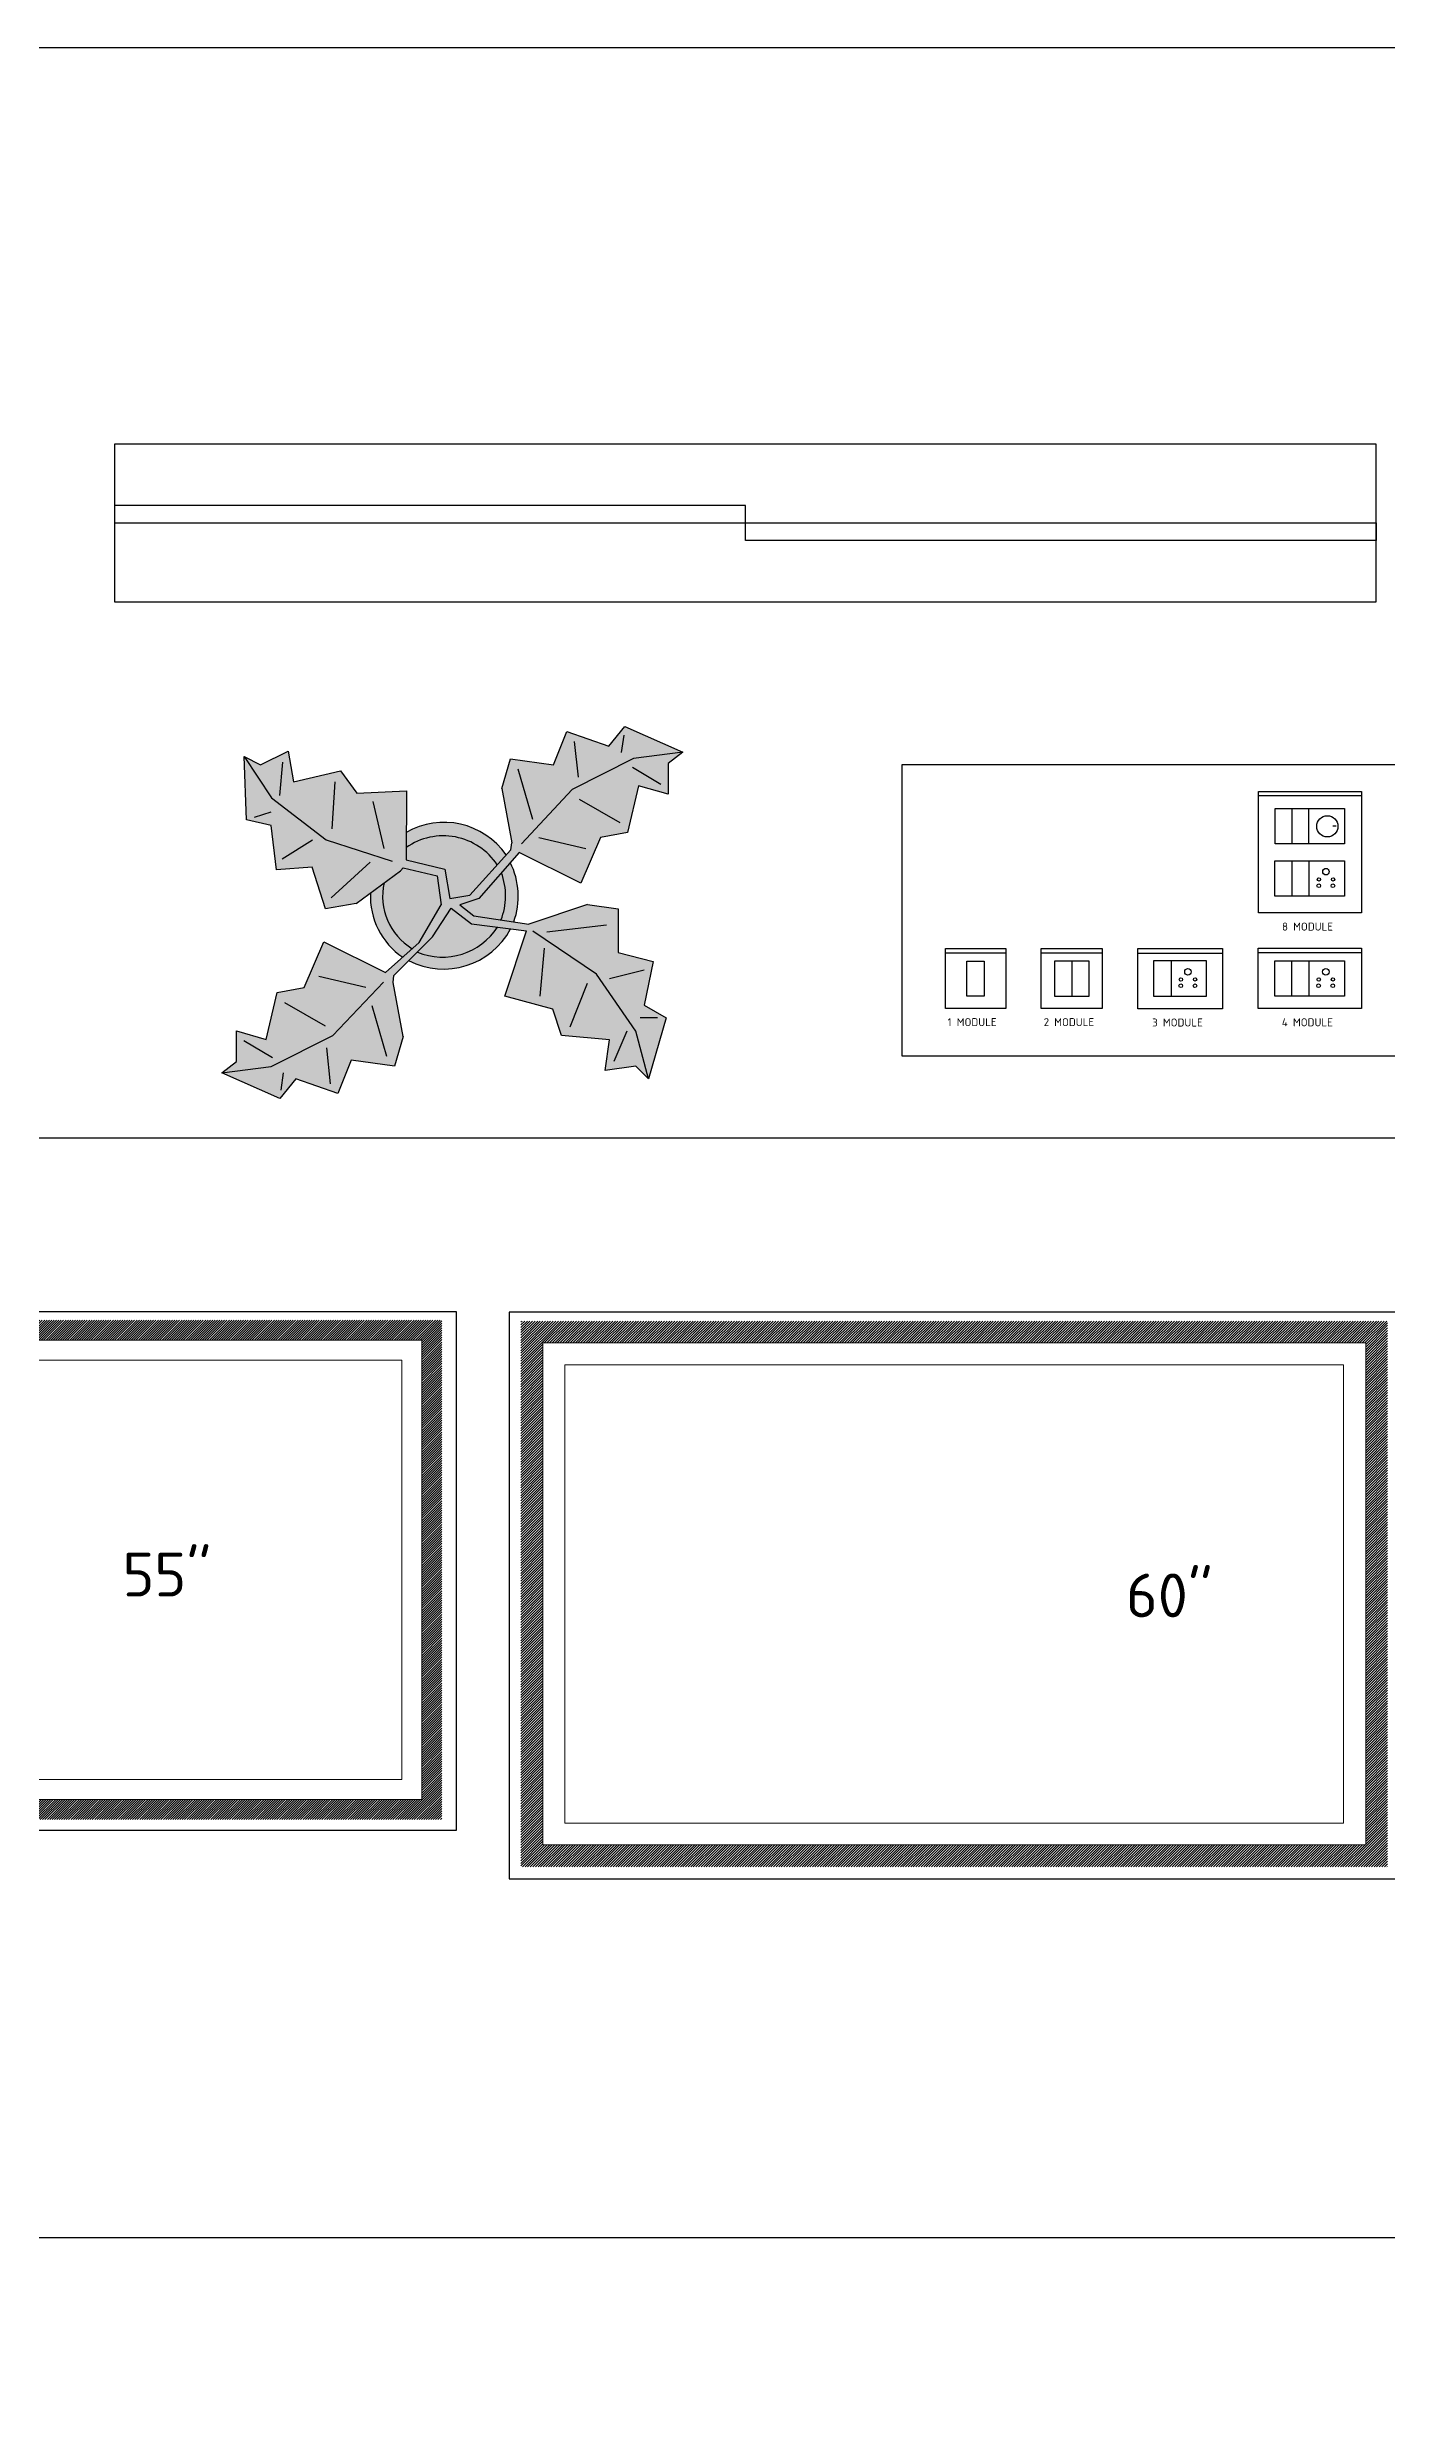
# Model space of a CAD drawing. Header units: inches. Extents: x -10949 to -5554, y -8625 to -6596.
# Drawn here: x -6574.6 to -6498.2, y -7688.2 to -7553.3 of the extents above; entities that cross this region are included whole.
import ezdxf

# ---------------------------------------------------------------- set-up
doc = ezdxf.new("R2010")
doc.units = ezdxf.units.IN
doc.layers.add('IEL-HATCH-002', color=7, linetype='Continuous')
doc.layers.add('WALL', color=23, linetype='Continuous', lineweight=15)
doc.styles.get("Standard").update_dxf_attribs({"font": 'isocpeur.ttf'})

# ---------------------------------------------------------------- blocks, each defined once
blk = doc.blocks.new('gjj')
at = {"layer": 'WALL', "ltscale": 0.1}
h = blk.add_hatch(dxfattribs=at)
h.set_pattern_fill('ANSI31', scale=0.736604)
h.set_pattern_definition([(45, (-20692.96799, 13986.68918), (-0.06510723097, 0.06510723097), [])])
h.paths.add_polyline_path([(7504.88, 2140.44), (7461.28, 2140.44), (7461.28, 2112.98), (7504.88, 2112.98)])
h.paths.add_polyline_path([(7503.78, 2139.34), (7503.78, 2114.09), (7462.39, 2114.09), (7462.39, 2139.34)], flags=16)
at = {"color": 7}
blk.add_lwpolyline([(7505.68, 2140.89), (7460.68, 2140.89), (7460.68, 2112.39), (7505.68, 2112.39)], close=True, dxfattribs=at)
at = {"layer": 'WALL', "color": 7, "ltscale": 0.1}
for points in [[(7462.39, 2139.34), (7503.78, 2139.34), (7503.78, 2114.09), (7462.39, 2114.09)], [(7463.49, 2138.23), (7502.67, 2138.23), (7502.67, 2115.19), (7463.49, 2115.19)]]:
    blk.add_lwpolyline(points, close=True, dxfattribs=at)
blk = doc.blocks.new('rrwtr')
at = {"xscale": 0.5603806063608664, "yscale": 0.5603806063608664, "zscale": 0.5603806063608664}
blk.add_blockref('gjj', (2821.222, 274.934), dxfattribs=at)
blk = doc.blocks.new('wegg')
at = {"layer": 'IEL-HATCH-002', "transparency": 33554687}
h = blk.add_hatch(color=256, dxfattribs=at)
h.dxf.hatch_style = 1
h.set_gradient(color1=(88, 186, 72), color2=(19, 103, 52), name='CYLINDER')
h.paths.add_polyline_path([(3815.98, 785.14), (3818.28, 787.76), (3821.8, 786.01), (3822.92, 788.61), (3824.47, 788.9), (3825.1, 791.57), (3826.79, 791.08), (3826.78, 792.84), (3827.63, 793.48), (3824.32, 794.95), (3823.4, 793.82), (3821.01, 794.66), (3820.24, 792.76), (3817.78, 793.1), (3817.29, 791.41), (3817.86, 788.32), (3817.81, 787.92), (3815.47, 785.33), (3814.33, 785.14), (3814.04, 786.8), (3811.83, 787.35), (3811.86, 791.28), (3809.02, 791.15), (3808.09, 792.41), (3805.41, 791.8), (3805.11, 793.54), (3803.53, 792.76), (3802.59, 793.24), (3802.72, 789.62), (3804.13, 789.3), (3804.43, 786.78), (3806.48, 786.92), (3807.24, 784.55), (3808.98, 784.85), (3811.51, 786.72), (3811.67, 786.88), (3813.61, 786.43), (3813.83, 784.78), (3812.57, 782.62), (3810.66, 780.91), (3807.14, 782.66), (3806.02, 780.06), (3804.47, 779.77), (3803.85, 777.1), (3802.16, 777.59), (3802.16, 775.83), (3801.32, 775.19), (3804.63, 773.72), (3805.54, 774.85), (3807.93, 774.01), (3808.7, 775.91), (3811.17, 775.57), (3811.66, 777.26), (3811.09, 780.35), (3811.13, 780.75), (3813.33, 782.94), (3814.4, 784.59), (3815.57, 783.69), (3818.71, 783.29), (3817.47, 779.56), (3820.2, 778.82), (3820.7, 777.32), (3823.43, 777.07), (3823.19, 775.33), (3824.93, 775.58), (3825.67, 774.84), (3826.67, 778.32), (3825.42, 779.06), (3825.92, 781.55), (3823.93, 782.05), (3823.93, 784.54), (3822.19, 784.79), (3818.84, 783.68), (3815.69, 784.14), (3814.9, 784.78)])
at = {"layer": 'IEL-HATCH-002', "true_color": 0x735c3f, "transparency": 33554687}
h = blk.add_hatch(color=37, dxfattribs=at)
h.dxf.hatch_style = 1
h.paths.add_polyline_path([(3811.84, 788.9), (3811.83, 788.05, -0.422139), (3817.03, 787.05), (3817.54, 787.61, 0.390322)])
h.paths.add_polyline_path([(3817.78, 787.19), (3817.27, 786.61, -0.188383), (3817.25, 783.91), (3817.98, 783.8, 0.204823)])
h.paths.add_polyline_path([(3817.79, 783.41), (3817.04, 783.51, -0.36519), (3812.47, 782.08), (3811.98, 781.6, 0.411659)])
at = {"layer": 'IEL-HATCH-002', "true_color": 0x9e7e57, "transparency": 33554687}
h = blk.add_hatch(color=45, dxfattribs=at)
h.dxf.hatch_style = 1
h.paths.add_polyline_path([(3811.83, 788.05), (3811.83, 787.35), (3814.04, 786.8), (3814.33, 785.14), (3815.47, 785.33), (3817.03, 787.05, 0.422139)])
h.paths.add_polyline_path([(3813.83, 784.78), (3813.61, 786.43), (3811.67, 786.88), (3811.51, 786.72), (3810.57, 786.03, 0.320152), (3812.18, 782.28), (3812.57, 782.62)])
h.paths.add_polyline_path([(3817.04, 783.51), (3815.57, 783.69), (3814.4, 784.59), (3813.33, 782.94), (3812.47, 782.08, 0.36519)])
h.paths.add_polyline_path([(3817.27, 786.61), (3815.98, 785.14), (3814.9, 784.78), (3815.69, 784.14), (3817.25, 783.91, 0.188383)])
at = {"layer": 'IEL-HATCH-002', "true_color": 0x735c3f, "transparency": 33554687}
h = blk.add_hatch(color=37, dxfattribs=at)
h.dxf.hatch_style = 1
h.paths.add_polyline_path([(3810.57, 786.03), (3809.79, 785.46, 0.259563), (3811.64, 781.79), (3812.18, 782.28, -0.320152)])
for p, q in [((3823.4, 793.82), (3824.32, 794.95)), ((3824.32, 794.95), (3827.63, 793.48)), ((3803.53, 792.76), (3805.11, 793.54)), ((3805.11, 793.54), (3805.41, 791.8)), ((3820.24, 792.76), (3821.01, 794.66)), ((3821.01, 794.66), (3823.4, 793.82)), ((3821.43, 794.1), (3821.65, 792.06)), ((3824.25, 794.46), (3824.11, 793.47)), ((3827.63, 793.48), (3824.81, 793.12)), ((3827.63, 793.48), (3826.78, 792.84)), ((3802.72, 789.62), (3802.59, 793.24)), ((3802.59, 793.24), (3803.53, 792.76)), ((3802.59, 793.24), (3804.15, 790.87)), ((3804.62, 791.02), (3804.79, 792.91)), ((3805.41, 791.8), (3808.09, 792.41)), ((3808.09, 792.41), (3809.02, 791.15)), ((3817.29, 791.41), (3817.78, 793.1)), ((3817.78, 793.1), (3820.24, 792.76)), ((3818.2, 792.54), (3819.05, 789.66)), ((3824.81, 793.12), (3821.3, 791.35)), ((3824.74, 792.63), (3826.36, 791.65)), ((3826.78, 792.84), (3826.79, 791.08)), ((3804.15, 790.87), (3807.27, 788.49)), ((3807.77, 791.79), (3807.59, 789.11)), ((3809.02, 791.15), (3811.86, 791.28)), ((3811.86, 791.28), (3811.83, 787.35)), ((3817.29, 791.41), (3817.86, 788.32)), ((3821.3, 791.35), (3818.41, 788.26)), ((3824.05, 789.46), (3821.72, 790.79)), ((3825.1, 791.57), (3824.47, 788.9)), ((3826.79, 791.08), (3825.1, 791.57)), ((3804.13, 789.3), (3802.72, 789.62)), ((3803.19, 789.78), (3804.14, 790.08)), ((3810.57, 787.99), (3809.96, 790.67)), ((3804.43, 786.78), (3804.13, 789.3)), ((3804.75, 787.4), (3806.49, 788.49)), ((3807.27, 788.49), (3811.04, 787.27)), ((3817.81, 787.92), (3817.86, 788.32)), ((3819.41, 788.61), (3822.08, 787.98)), ((3822.92, 788.61), (3821.8, 786.01)), ((3824.47, 788.9), (3822.92, 788.61)), ((3806.48, 786.92), (3804.43, 786.78)), ((3807.24, 784.55), (3806.48, 786.92)), ((3807.56, 785.18), (3809.78, 787.21)), ((3808.98, 784.85), (3811.51, 786.72)), ((3811.51, 786.72), (3811.67, 786.88)), ((3811.67, 786.88), (3813.61, 786.43)), ((3811.83, 787.35), (3814.04, 786.8)), ((3814.04, 786.8), (3814.33, 785.14)), ((3815.47, 785.33), (3817.81, 787.92)), ((3818.28, 787.76), (3815.98, 785.14)), ((3821.8, 786.01), (3818.28, 787.76)), ((3813.61, 786.43), (3813.61, 786.43)), ((3813.61, 786.43), (3813.83, 784.78)), ((3814.33, 785.14), (3815.47, 785.33)), ((3808.98, 784.85), (3807.24, 784.55)), ((3812.57, 782.62), (3813.83, 784.78)), ((3813.33, 782.94), (3814.4, 784.59)), ((3814.4, 784.59), (3815.57, 783.69)), ((3815.98, 785.14), (3814.9, 784.78)), ((3814.9, 784.78), (3815.69, 784.14)), ((3815.69, 784.14), (3818.84, 783.68)), ((3822.19, 784.79), (3818.84, 783.68)), ((3822.19, 784.79), (3823.93, 784.54)), ((3823.93, 784.54), (3823.93, 782.05)), ((3806.02, 780.06), (3807.14, 782.66)), ((3807.14, 782.66), (3810.66, 780.91)), ((3812.57, 782.62), (3810.66, 780.91)), ((3811.13, 780.75), (3813.33, 782.94)), ((3815.57, 783.69), (3818.71, 783.29)), ((3817.47, 779.56), (3818.71, 783.29)), ((3822.69, 780.81), (3819.07, 783.28)), ((3819.87, 783.24), (3823.27, 783.64)), ((3819.7, 782.3), (3819.46, 779.56)), ((3823.93, 782.05), (3825.92, 781.55)), ((3825.92, 781.55), (3825.42, 779.06)), ((3804.47, 779.77), (3806.02, 780.06)), ((3809.54, 780.06), (3806.86, 780.69)), ((3807.65, 777.32), (3810.54, 780.37)), ((3811.09, 780.35), (3811.13, 780.75)), ((3811.66, 777.26), (3811.09, 780.35)), ((3821.2, 777.82), (3822.19, 780.31)), ((3824.93, 777.57), (3822.69, 780.81)), ((3825.42, 781.05), (3823.43, 780.56)), ((3803.85, 777.1), (3804.47, 779.77)), ((3804.9, 779.21), (3807.22, 777.88)), ((3810.74, 776.13), (3809.89, 779.01)), ((3820.2, 778.82), (3817.47, 779.56)), ((3820.7, 777.32), (3820.2, 778.82)), ((3825.42, 779.06), (3826.67, 778.32)), ((3802.16, 775.83), (3802.16, 777.59)), ((3802.16, 777.59), (3803.85, 777.1)), ((3804.13, 775.55), (3807.65, 777.32)), ((3811.66, 777.26), (3811.17, 775.57)), ((3823.43, 777.07), (3820.7, 777.32)), ((3824.43, 777.57), (3823.68, 775.83)), ((3825.67, 774.84), (3824.93, 777.57)), ((3826.17, 778.32), (3825.18, 778.32)), ((3826.67, 778.32), (3825.67, 774.84)), ((3804.2, 776.04), (3802.58, 777.02)), ((3807.51, 774.57), (3807.3, 776.61)), ((3808.7, 775.91), (3807.93, 774.01)), ((3811.17, 775.57), (3808.7, 775.91)), ((3823.19, 775.33), (3823.43, 777.07)), ((3801.32, 775.19), (3802.16, 775.83)), ((3801.32, 775.19), (3804.13, 775.55)), ((3804.63, 773.72), (3801.32, 775.19)), ((3805.54, 774.85), (3804.63, 773.72)), ((3804.7, 774.21), (3804.84, 775.2)), ((3807.93, 774.01), (3805.54, 774.85)), ((3824.93, 775.58), (3823.19, 775.33)), ((3825.67, 774.84), (3824.93, 775.58))]:
    blk.add_line(p, q)
for centre, radius, start, end in [((3813.99, 785.17), 4.31, 34.6099, 120.1028), ((3813.95, 785.02), 3.69, 33.3774, 124.9414), ((3813.92, 785.26), 4.31, 340.2076, 26.5091), ((3814.01, 785.28), 4.22, 177.6517, 235.8548), ((3814.01, 785.28), 3.52, 167.7009, 238.6725), ((3813.8, 785.28), 3.71, 338.2396, 20.9137), ((3813.97, 785.44), 4.33, 242.5812, 332.0847), ((3813.91, 785.51), 3.72, 247.3711, 327.472)]:
    blk.add_arc(centre, radius, start, end)
blk = doc.blocks.new('1')
blk.add_line((313.39, 84.34), (321.9, 84.34))
for points in [[(313.39, 84.92), (321.9, 84.92), (321.9, 76.47), (313.39, 76.47)], [(316.42, 83.14), (318.86, 83.14), (318.86, 78.21), (316.42, 78.21)]]:
    blk.add_lwpolyline(points, close=True)
blk = doc.blocks.new('2')
for p, q in [((326.91, 84.31), (335.52, 84.31)), ((331.25, 83.16), (331.25, 78.21))]:
    blk.add_line(p, q)
for points in [[(326.91, 84.95), (335.52, 84.95), (335.52, 76.47), (326.91, 76.47)], [(328.82, 78.21), (333.68, 78.21), (333.68, 83.16), (328.82, 83.16)]]:
    blk.add_lwpolyline(points, close=True)
blk = doc.blocks.new('3')
for p, q in [((340.57, 84.27), (352.55, 84.27)), ((345.27, 83.17), (345.27, 78.2))]:
    blk.add_line(p, q)
for points in [[(340.57, 84.93), (352.55, 84.93), (352.55, 76.43), (340.57, 76.43)], [(342.8, 78.2), (350.28, 78.2), (350.28, 83.17), (342.8, 83.17)]]:
    blk.add_lwpolyline(points, close=True)
for centre, radius in [((346.66, 80.55), 0.241), ((347.66, 81.65), 0.463), ((348.67, 80.56), 0.235), ((346.65, 79.66), 0.259), ((348.65, 79.67), 0.259)]:
    blk.add_circle(centre, radius)
blk = doc.blocks.new('4')
for p, q in [((372.19, 84.32), (357.59, 84.32)), ((362.31, 83.17), (362.31, 78.21)), ((364.76, 83.17), (364.76, 78.21))]:
    blk.add_line(p, q)
for points in [[(357.59, 84.98), (372.19, 84.98), (372.19, 76.45), (357.59, 76.45)], [(359.95, 83.17), (369.76, 83.17), (369.76, 78.21), (359.95, 78.21)]]:
    blk.add_lwpolyline(points, close=True)
for centre, radius in [((366.14, 80.55), 0.241), ((367.14, 81.65), 0.463), ((368.15, 80.56), 0.235), ((366.12, 79.66), 0.259), ((368.13, 79.67), 0.259)]:
    blk.add_circle(centre, radius)
blk = doc.blocks.new('8M')
for p, q in [((357.63, 106.53), (372.2, 106.53)), ((362.32, 104.71), (362.32, 99.72)), ((364.71, 104.71), (364.71, 99.72)), ((368.58, 102.21), (368.15, 102.21)), ((362.33, 97.31), (362.33, 92.33)), ((364.74, 97.31), (364.74, 92.33))]:
    blk.add_line(p, q)
for points in [[(357.63, 107.1), (372.2, 107.1), (372.2, 89.96), (357.63, 89.96)], [(359.97, 104.71), (369.79, 104.71), (369.79, 99.72), (359.97, 99.72)], [(359.95, 97.31), (369.78, 97.31), (369.78, 92.33), (359.95, 92.33)]]:
    blk.add_lwpolyline(points, close=True)
for centre, radius in [((367.36, 102.2), 1.5), ((366.14, 93.8), 0.259), ((366.16, 94.69), 0.241), ((367.16, 95.79), 0.463), ((368.15, 93.8), 0.259), ((368.16, 94.69), 0.235)]:
    blk.add_circle(centre, radius)

msp = doc.modelspace()

# ---------------------------------------------------------------- linework, layer by layer
for p, q in [((-6570.8, -7575.9), (-6570.8, -7584.9)), ((-6498.8, -7575.9), (-6570.8, -7575.9)), ((-6498.8, -7584.9), (-6498.8, -7575.9)), ((-6570.8, -7584.9), (-6498.8, -7584.9))]:
    msp.add_line(p, q)
for points in [[(-7116.64, -7553.27), (-5553.9, -7553.27), (-5553.9, -8591.05), (-7116.64, -8591.05)], [(-6525.88, -7610.79), (-6475.24, -7610.79), (-6475.24, -7594.2), (-6525.88, -7594.2)], [(-6153.81, -7678.23), (-6761.27, -7678.23), (-6761.27, -7615.48), (-6153.81, -7615.48)]]:
    msp.add_lwpolyline(points, close=True)
at = {"color": 152, "true_color": 0x2776bb}
msp.add_lwpolyline([(-6570.8, -7579.4), (-6570.8, -7580.4), (-6498.8, -7580.4), (-6498.8, -7581.4), (-6534.8, -7581.4), (-6534.8, -7579.4)], close=True, dxfattribs=at)

# ---------------------------------------------------------------- block references
msp.add_blockref('wegg', (-10365.99, -8386.96))
for name, p, xscale, yscale, zscale in [('8M', (-6649.92, -7638.97), 0.4037686634375809, 0.4037686634375809, 0.4037686634375809), ('1', (-6649.92, -7638.97), 0.4037686634375809, 0.4037686634375809, 0.4037686634375809), ('2', (-6649.92, -7638.97), 0.4037686634375809, 0.4037686634375809, 0.4037686634375809), ('3', (-6649.92, -7638.97), 0.4037686634375809, 0.4037686634375809, 0.4037686634375809), ('4', (-6649.92, -7638.97), 0.4037686634375809, 0.4037686634375809, 0.4037686634375809), ('rrwtr', (-19560.88, -10355.43), 1.851303783313625, 1.851303783313625, 1.851303783313625), ('rrwtr', (-20720.27, -10610.07), 2.023978456630104, 2.023978456630104, 2.023978456630104)]:
    msp.add_blockref(name, p, dxfattribs=dict(xscale=xscale, yscale=yscale, zscale=zscale))

# ---------------------------------------------------------------- texts
at = {"attachment_point": 1}
for s, width, gutter_width, insert, char_height in [('8 MODULE', 3.3173, 2.28, (-6504.18, -7603.2), 0.456), ('1 MODULE', 3.3173, 2.28, (-6523.26, -7608.65), 0.456), ('2 MODULE', 3.3173, 2.28, (-6517.78, -7608.65), 0.456), ('3 MODULE', 3.3173, 2.28, (-6511.59, -7608.67), 0.456), ('4 MODULE', 3.3173, 2.28, (-6504.19, -7608.66), 0.456), ('55"', 7.342, 12.5, (-6570.34, -7639.14), 2.5), ('60" ', 15.0383, 12.5, (-6513.08, -7640.33), 2.5)]:
    msp.add_mtext_dynamic_manual_height_columns(s, width=width, gutter_width=gutter_width, heights=[0], dxfattribs=dict(at, insert=insert, char_height=char_height))

doc.saveas('drawing.dxf')
